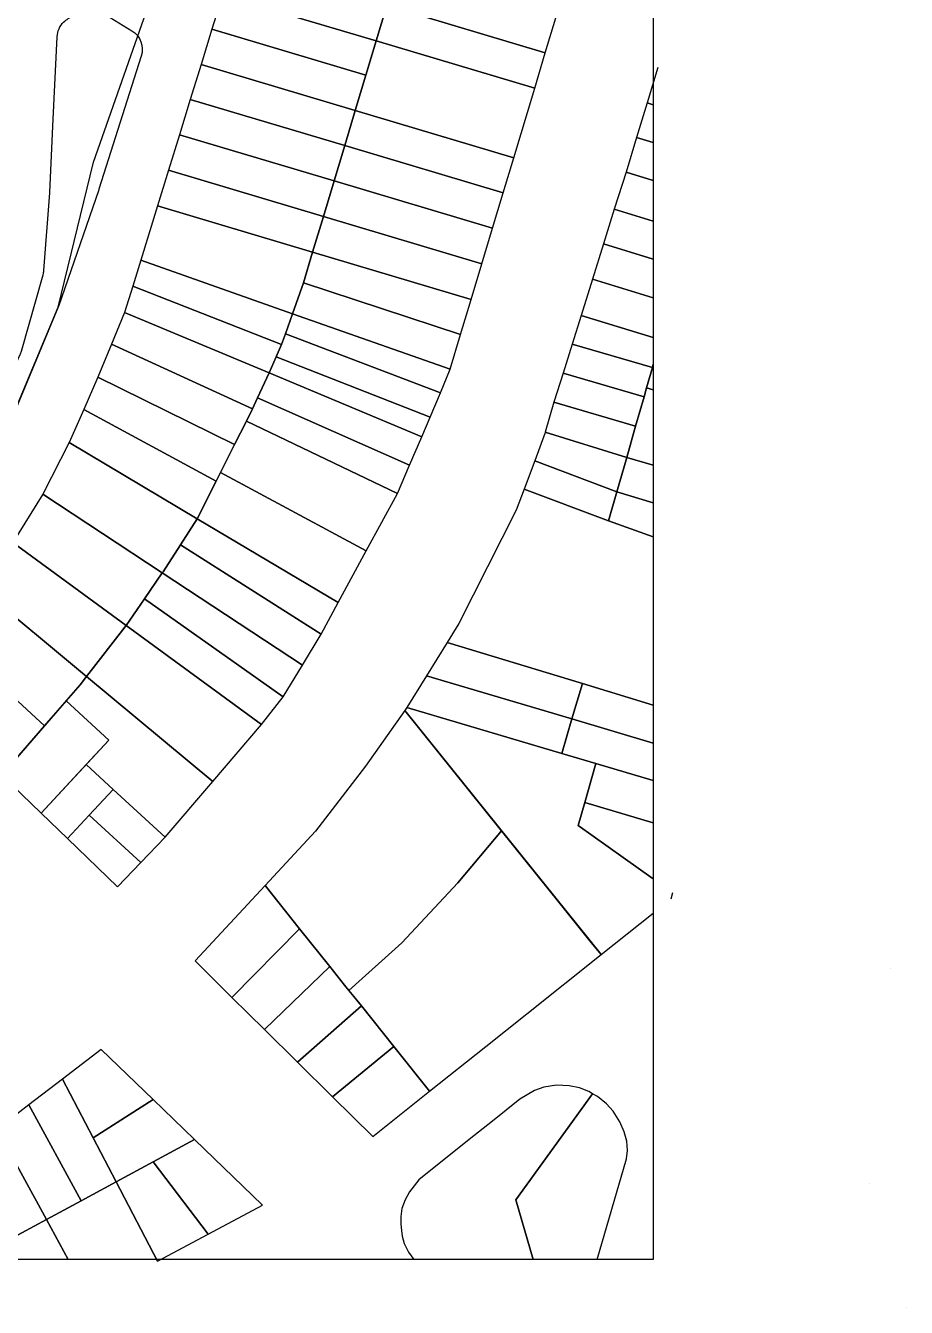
# Model space of a CAD drawing. Header units: metres. Extents: x 263639 to 269142, y 7370519 to 7372711.
# Drawn here: x 268902 to 269141.9, y 7371286 to 7371635.1 of the extents above; entities that cross this region are included whole.
import ezdxf

# ---------------------------------------------------------------- set-up
doc = ezdxf.new("R2010")
doc.units = ezdxf.units.M
doc.layers.add('LOTE', color=7, linetype='Continuous')

msp = doc.modelspace()

# ---------------------------------------------------------------- linework, layer by layer
for points in [[(268695.69, 7371836.45), (269072.99, 7371836.45), (269072.99, 7371299.09), (268374.72, 7371299.09), (268374.72, 7371836.45), (268675.15, 7371836.45)], [(268374.72, 7371325.51), (268699.28, 7371393.26), (268769.69, 7371419.59), (268827.89, 7371446.53), (268876.13, 7371491.61), (268897.05, 7371525.35), (268910.85, 7371558.42), (268920.45, 7371597.91), (269004.18, 7371836.45)]]:
    msp.add_lwpolyline(points)
msp.add_lwpolyline([(268900.81, 7371546.42), (268906.74, 7371567.28, 0.050426), (268906.95, 7371568.47), (268908.55, 7371589.59, 0.007037), (268908.56, 7371589.76), (268909.5, 7371609.61), (268910.57, 7371632.11, -0.187216), (268912.33, 7371636.08, -0.133952), (268915.07, 7371637.64), (268919.25, 7371638.7, -0.201831), (268923.85, 7371638.02), (268930.89, 7371633.74, -0.346139), (268933.49, 7371626.79), (268921.95, 7371590.54, -0.006156), (268921.91, 7371590.4), (268910.91, 7371558.59, -0.015609), (268910.78, 7371558.24), (268899.38, 7371530.93, -0.028707), (268899.08, 7371530.31), (268889.41, 7371513.03), (268886.41, 7371515.37), (268900.48, 7371545.52, 0.039856)], format="xyb", close=True)
at = {"layer": 'LOTE', "color": 7}
for points in [[(268955.6, 7371643.43), (268997.51, 7371630.94), (269000.42, 7371640.59), (268958.57, 7371653.07), (268955.6, 7371643.43)], [(269046.43, 7371637.23), (269003.28, 7371650.09), (269000.42, 7371640.59), (269043.57, 7371627.73), (269046.43, 7371637.23)], [(268952.73, 7371634.13), (268994.7, 7371621.62), (268997.51, 7371630.94), (268955.6, 7371643.43), (268952.73, 7371634.13)], [(269043.57, 7371627.73), (269000.42, 7371640.59), (268997.51, 7371630.94), (269040.67, 7371618.07), (269043.57, 7371627.73)], [(268949.77, 7371624.51), (268991.79, 7371611.98), (268994.7, 7371621.62), (268952.73, 7371634.13), (268949.77, 7371624.51)], [(269040.67, 7371618.07), (268997.51, 7371630.94), (268994.7, 7371621.62), (268991.79, 7371611.98), (269034.96, 7371599.11), (269040.67, 7371618.07)], [(268946.84, 7371615.02), (268988.92, 7371602.47), (268991.79, 7371611.98), (268949.77, 7371624.51), (268946.84, 7371615.02)], [(268943.88, 7371605.39), (268986.01, 7371592.83), (268988.92, 7371602.47), (268946.84, 7371615.02), (268943.88, 7371605.39)], [(269034.96, 7371599.11), (268991.79, 7371611.98), (268988.92, 7371602.47), (269032.1, 7371589.59), (269034.96, 7371599.11)], [(268940.9, 7371595.74), (268983.1, 7371583.16), (268986.01, 7371592.83), (268943.88, 7371605.39), (268940.9, 7371595.74)], [(269032.1, 7371589.59), (268988.92, 7371602.47), (268986.01, 7371592.83), (269029.2, 7371579.95), (269032.1, 7371589.59)], [(268937.9, 7371586), (268980.15, 7371573.4), (268983.1, 7371583.16), (268940.9, 7371595.74), (268937.9, 7371586)], [(269029.2, 7371579.95), (268986.01, 7371592.83), (268983.1, 7371583.16), (269026.29, 7371570.28), (269029.2, 7371579.95)], [(268933.34, 7371571.23), (268974.69, 7371556.67), (268977.65, 7371565.1), (268980.15, 7371573.4), (268937.9, 7371586), (268933.34, 7371571.23)], [(269026.29, 7371570.28), (268983.1, 7371583.16), (268980.15, 7371573.4), (269023.35, 7371560.52), (269026.29, 7371570.28)], [(269023.35, 7371560.52), (268980.15, 7371573.4), (268977.65, 7371565.1), (269020.5, 7371551.03), (269023.35, 7371560.52)], [(268931.18, 7371564.2), (268971.72, 7371548.28), (268972.74, 7371551.17), (268974.69, 7371556.67), (268933.34, 7371571.23), (268931.18, 7371564.2)], [(268928.95, 7371556.98), (268968.3, 7371540.53), (268970.23, 7371544.9), (268971.72, 7371548.28), (268931.18, 7371564.2), (268928.95, 7371556.98)], [(269020.5, 7371551.03), (268977.65, 7371565.1), (268974.69, 7371556.67), (269017.65, 7371541.55), (269020.5, 7371551.03)], [(268925.39, 7371548.36), (268963.8, 7371530.76), (268965.17, 7371533.74), (268968.3, 7371540.53), (268928.95, 7371556.98), (268925.39, 7371548.36)], [(269017.65, 7371541.55), (268974.69, 7371556.67), (268972.74, 7371551.17), (269014.98, 7371535.13), (269017.65, 7371541.55)], [(268921.67, 7371539.33), (268958.92, 7371521.06), (268962.11, 7371527.41), (268963.8, 7371530.76), (268925.39, 7371548.36), (268921.67, 7371539.33)], [(269014.98, 7371535.13), (268972.74, 7371551.17), (268971.72, 7371548.28), (268970.23, 7371544.9), (269012.22, 7371528.52), (269014.98, 7371535.13)], [(269048.4, 7371540.51), (269070.47, 7371534.06), (269071.16, 7371536.48), (269072.73, 7371541.98), (269050.87, 7371548.37), (269048.4, 7371540.51)], [(269012.22, 7371528.52), (268970.23, 7371544.9), (268968.3, 7371540.53), (269009.91, 7371523.12), (269012.22, 7371528.52)], [(268917.8, 7371530.58), (268953.91, 7371511.09), (268955.09, 7371513.44), (268958.92, 7371521.06), (268921.67, 7371539.33), (268917.8, 7371530.58)], [(269009.91, 7371523.12), (268968.3, 7371540.53), (268965.17, 7371533.74), (269006.6, 7371515.4), (269009.91, 7371523.12)], [(269045.91, 7371532.54), (269068.17, 7371526.03), (269070.47, 7371534.06), (269048.4, 7371540.51), (269045.91, 7371532.54)], [(269006.6, 7371515.4), (268965.17, 7371533.74), (268963.8, 7371530.76), (268962.11, 7371527.41), (269003.29, 7371507.7), (269006.6, 7371515.4)], [(269043.53, 7371524.41), (269065.74, 7371517.52), (269068.17, 7371526.03), (269045.91, 7371532.54), (269043.53, 7371524.41)], [(268913.81, 7371521.57), (268948.72, 7371500.82), (268948.84, 7371501.01), (268953.91, 7371511.09), (268917.8, 7371530.58), (268913.81, 7371521.57)], [(269003.29, 7371507.7), (268962.11, 7371527.41), (268958.92, 7371521.06), (268955.09, 7371513.44), (268994.79, 7371492.04), (269003.29, 7371507.7)], [(269040.67, 7371516.62), (269063.05, 7371508.1), (269065.74, 7371517.52), (269043.53, 7371524.41), (269043.42, 7371524.03), (269040.67, 7371516.62)], [(268906.71, 7371507.52), (268939.22, 7371486.07), (268939.41, 7371486.35), (268944.14, 7371493.7), (268948.72, 7371500.82), (268913.81, 7371521.57), (268906.71, 7371507.52)], [(268994.79, 7371492.04), (268955.09, 7371513.44), (268953.91, 7371511.09), (268948.84, 7371501.01), (268948.72, 7371500.82), (268987.15, 7371477.98), (268994.79, 7371492.04)], [(269037.77, 7371508.84), (269060.8, 7371500.23), (269063.05, 7371508.1), (269040.67, 7371516.62), (269037.77, 7371508.84)], [(268898.45, 7371494.38), (268929.36, 7371471.76), (268934.37, 7371479.03), (268939.22, 7371486.07), (268906.71, 7371507.52), (268898.45, 7371494.38)], [(268987.15, 7371477.98), (268948.72, 7371500.82), (268944.14, 7371493.7), (268982.46, 7371469.36), (268987.15, 7371477.98)], [(268889.71, 7371481.81), (268918.58, 7371457.84), (268929.01, 7371471.26), (268929.36, 7371471.76), (268898.45, 7371494.38), (268889.71, 7371481.81)], [(268982.46, 7371469.36), (268944.14, 7371493.7), (268939.41, 7371486.35), (268939.22, 7371486.07), (268977.37, 7371460.91), (268982.46, 7371469.36)], [(268977.37, 7371460.91), (268939.22, 7371486.07), (268934.37, 7371479.03), (268972.15, 7371452.31), (268977.37, 7371460.91)], [(268879.52, 7371469.85), (268893.77, 7371456.7), (268907.1, 7371444.4), (268910.86, 7371448.72), (268916.8, 7371455.54), (268918.58, 7371457.84), (268889.71, 7371481.81), (268879.52, 7371469.85)], [(268972.15, 7371452.31), (268934.37, 7371479.03), (268929.36, 7371471.76), (268966.26, 7371444.76), (268972.15, 7371452.31)], [(268966.26, 7371444.76), (268929.36, 7371471.76), (268929.01, 7371471.26), (268918.58, 7371457.84), (268952.98, 7371429.27), (268966.26, 7371444.76)], [(269011.2, 7371458.02), (269050.83, 7371446.29), (269053.7, 7371455.92), (269016.84, 7371467.11), (269011.2, 7371458.02)], [(268952.98, 7371429.27), (268918.58, 7371457.84), (268916.8, 7371455.54), (268913.04, 7371451.23), (268924.61, 7371440.5), (268918.5, 7371433.89), (268925.87, 7371427.09), (268939.97, 7371414.08), (268952.98, 7371429.27)], [(269005.87, 7371449.43), (269048.04, 7371436.91), (269050.83, 7371446.29), (269011.2, 7371458.02), (269005.87, 7371449.43)], [(268895.45, 7371431), (268907.1, 7371444.4), (268893.77, 7371456.7), (268882.38, 7371443.6), (268895.45, 7371431)], [(268906.23, 7371420.6), (268924.61, 7371440.5), (268913.04, 7371451.23), (268895.45, 7371431), (268906.23, 7371420.6)], [(269031.66, 7371415.77), (269005.26, 7371448.58), (268994.62, 7371433.44), (268980.95, 7371415.72), (268967.21, 7371400.9), (268976.62, 7371389.14), (268984.85, 7371378.86), (268988.89, 7371373.82), (268990.07, 7371372.34), (269004.47, 7371385.27), (269019.69, 7371401.68), (269031.66, 7371415.77)], [(269031.66, 7371415.77), (269005.26, 7371448.58), (268994.62, 7371433.44), (268980.95, 7371415.72), (268967.21, 7371400.9), (268976.62, 7371389.14), (268984.85, 7371378.86), (268988.89, 7371373.82), (268990.07, 7371372.34), (268990.07, 7371372.34), (268993.46, 7371368.12), (269002.28, 7371357.09), (269012.04, 7371344.9), (269027.36, 7371357.1), (269038.49, 7371365.96), (269058.75, 7371382.09), (269055.74, 7371385.83), (269047.34, 7371396.27), (269031.66, 7371415.77)], [(268913.34, 7371413.74), (268919.31, 7371420.1), (268925.87, 7371427.09), (268918.5, 7371433.89), (268906.23, 7371420.6), (268913.34, 7371413.74)], [(268939.97, 7371414.08), (268925.87, 7371427.09), (268919.31, 7371420.1), (268933.35, 7371407.15), (268939.97, 7371414.08)], [(268919.31, 7371420.1), (268913.34, 7371413.74), (268927.04, 7371400.53), (268933.35, 7371407.15), (268919.31, 7371420.1)], [(268990.07, 7371372.34), (268993.46, 7371368.12), (269002.28, 7371357.09), (269012.04, 7371344.9), (269027.36, 7371357.1), (269038.49, 7371365.96), (269058.75, 7371382.09), (269055.74, 7371385.83), (269047.34, 7371396.27), (269031.66, 7371415.77), (269019.69, 7371401.68), (269004.47, 7371385.27), (268990.07, 7371372.34)], [(268948.16, 7371380.37), (268958.19, 7371370.46), (268976.62, 7371389.14), (268967.21, 7371400.9), (268948.16, 7371380.37)], [(268958.19, 7371370.46), (268967.06, 7371361.69), (268984.85, 7371378.86), (268976.62, 7371389.14), (268958.19, 7371370.46)], [(268976.04, 7371352.81), (268993.46, 7371368.12), (268988.89, 7371373.82), (268984.85, 7371378.86), (268967.06, 7371361.69), (268976.04, 7371352.81)], [(269137.73, 7371378.43), (269137.73, 7371378.43)], [(268985.56, 7371343.39), (269002.28, 7371357.09), (268993.46, 7371368.12), (268976.04, 7371352.81), (268985.56, 7371343.39)], [(269012.04, 7371344.9), (269002.28, 7371357.09), (268985.56, 7371343.39), (268996.53, 7371332.55), (269012.04, 7371344.9)], [(268912.03, 7371348.16), (268920.36, 7371332.19), (268936.7, 7371342.61), (268922.56, 7371356.24), (268912.03, 7371348.16)], [(268902.89, 7371341.15), (268917.12, 7371315.04), (268926.63, 7371320.18), (268920.36, 7371332.19), (268912.03, 7371348.16), (268902.89, 7371341.15)], [(268936.7, 7371342.61), (268920.36, 7371332.19), (268926.63, 7371320.18), (268936.73, 7371325.64), (268947.98, 7371331.73), (268936.7, 7371342.61)], [(268894.14, 7371334.53), (268907.66, 7371309.92), (268917.12, 7371315.04), (268902.89, 7371341.15), (268895.04, 7371335.13), (268894.14, 7371334.53)], [(268884.58, 7371328.18), (268897.59, 7371304.48), (268907.66, 7371309.92), (268894.14, 7371334.53), (268884.58, 7371328.18)], [(268947.98, 7371331.73), (268936.73, 7371325.64), (268951.7, 7371305.96), (268966.54, 7371313.83), (268947.98, 7371331.73)], [(268951.7, 7371305.96), (268936.73, 7371325.64), (268926.63, 7371320.18), (268937.87, 7371298.63), (268951.7, 7371305.96)], [(269131.94, 7371319.83), (269131.94, 7371319.83)], [(269141.94, 7371286.02), (269141.94, 7371286.02)]]:
    msp.add_lwpolyline(points, close=True, dxfattribs=at)
for points in [[(269074.25, 7371623.73), (269071.31, 7371614.09), (269072.99, 7371613.57)], [(269074.25, 7371623.73), (269074.25, 7371623.73)], [(269072.99, 7371613.57), (269071.31, 7371614.09), (269068.44, 7371604.69), (269072.99, 7371603.3)], [(269072.99, 7371603.3), (269068.44, 7371604.69), (269065.55, 7371595.24), (269072.99, 7371592.96)], [(269072.99, 7371592.96), (269065.55, 7371595.24), (269062.37, 7371585.1), (269072.99, 7371581.85)], [(269072.99, 7371581.85), (269062.37, 7371585.1), (269059.42, 7371575.67), (269072.99, 7371571.52)], [(269072.99, 7371571.52), (269059.42, 7371575.67), (269056.4, 7371566.05), (269072.99, 7371560.97)], [(269072.99, 7371560.97), (269056.4, 7371566.05), (269053.32, 7371556.2), (269072.99, 7371550.19)], [(269072.99, 7371550.19), (269053.32, 7371556.2), (269050.87, 7371548.37), (269072.73, 7371541.98), (269072.99, 7371542.89)], [(269072.99, 7371542.89), (269072.73, 7371541.98), (269071.16, 7371536.48), (269072.99, 7371535.92)], [(269072.99, 7371535.92), (269071.16, 7371536.48), (269070.47, 7371534.06), (269068.17, 7371526.03), (269065.74, 7371517.52), (269072.99, 7371515.41)], [(269072.99, 7371515.41), (269065.74, 7371517.52), (269063.05, 7371508.1), (269072.99, 7371505.14)], [(269072.99, 7371495.93), (269060.8, 7371500.23), (269037.77, 7371508.84), (269035.64, 7371503.11), (269020.03, 7371472.24), (269016.84, 7371467.11), (269053.7, 7371455.92), (269072.99, 7371450.06)], [(269072.99, 7371505.14), (269063.05, 7371508.1), (269060.8, 7371500.23), (269072.99, 7371495.93)], [(269072.99, 7371450.06), (269053.7, 7371455.92), (269050.83, 7371446.29), (269072.99, 7371439.72)], [(269072.99, 7371402.78), (269052.48, 7371417.26), (269054.3, 7371423.57), (269057.34, 7371434.15), (269048.04, 7371436.91), (269005.87, 7371449.43), (269005.26, 7371448.58), (269058.75, 7371382.09), (269072.99, 7371393.43)], [(269072.99, 7371439.72), (269050.83, 7371446.29), (269048.04, 7371436.91), (269057.34, 7371434.15), (269072.99, 7371429.5)], [(269072.99, 7371429.5), (269057.34, 7371434.15), (269054.3, 7371423.57), (269072.99, 7371418.02)], [(269072.99, 7371418.02), (269054.3, 7371423.57), (269052.48, 7371417.26), (269072.99, 7371402.78)], [(269077.83, 7371397.28), (269078.35, 7371399)], [(269040.28, 7371299.09), (269035.5, 7371315.28), (269056.44, 7371344.22), (269055.43, 7371344.79), (269052.84, 7371345.78), (269050.09, 7371346.37), (269046.57, 7371346.5), (269043.2, 7371345.97), (269040.62, 7371345.09), (269036.61, 7371342.75), (269029.15, 7371336.78), (269022.84, 7371331.74), (269009.08, 7371320.73), (269006.54, 7371317.5), (269005.39, 7371315.28), (269004.51, 7371312.96), (269004.16, 7371310.76), (269004.18, 7371308.72), (269004.37, 7371306.92), (269004.59, 7371305.4), (269005.09, 7371303.46), (269006.28, 7371301.03), (269007.74, 7371299.1), (269007.75, 7371299.09)], [(269057.67, 7371299.09), (269065.67, 7371326.51), (269065.92, 7371328.72), (269065.74, 7371331.28), (269065.05, 7371333.8), (269063.87, 7371336.52), (269062.03, 7371339.46), (269060.22, 7371341.48), (269057.78, 7371343.45), (269056.44, 7371344.22), (269035.5, 7371315.28), (269040.28, 7371299.09)], [(268937.87, 7371298.63), (268926.63, 7371320.18), (268917.12, 7371315.04), (268907.66, 7371309.92), (268913.6, 7371299.09)], [(268913.6, 7371299.09), (268907.66, 7371309.92), (268897.59, 7371304.48), (268887.76, 7371299.17), (268887.8, 7371299.09)]]:
    msp.add_lwpolyline(points, dxfattribs=at)

doc.saveas('drawing.dxf')
